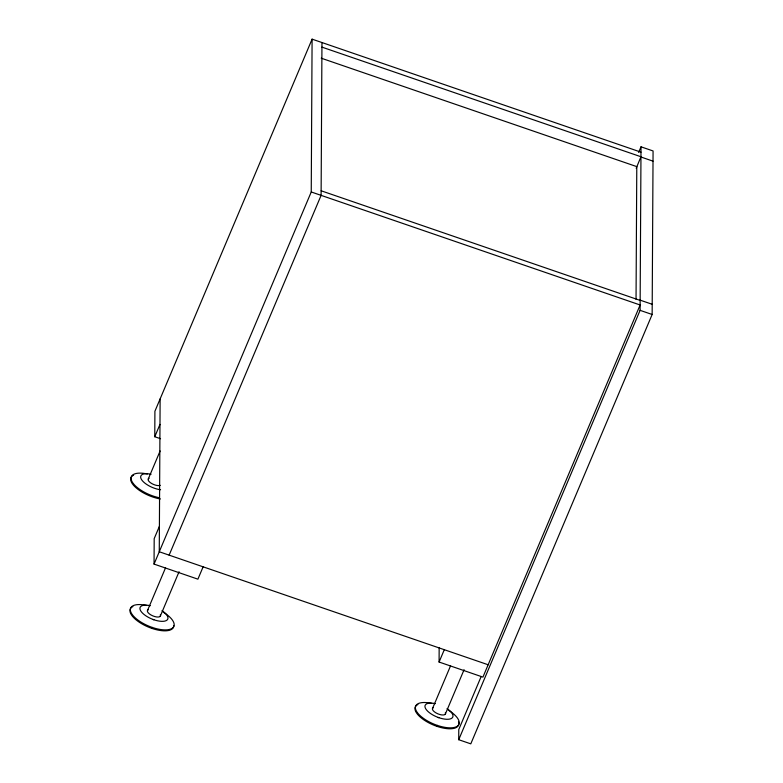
<?xml version="1.0" encoding="UTF-8"?>
<svg xmlns="http://www.w3.org/2000/svg" width="783" height="783" viewBox="0 0 783 783"><rect width="100%" height="100%" fill="white"/><g stroke="black" fill="none" stroke-linecap="round" stroke-linejoin="round"><path stroke-width="1.17" d="M203.12 566.823L197.903 579.166L154.055 564.093L154.192 538.626L159.409 526.284M160.535 438.715L154.77 436.738L154.907 411.261L312.094 39.15L640.983 152.166M160.124 398.929L159.262 551.751L488.152 664.767M154.055 564.093L311.243 191.972L312.094 39.15M321.96 42.536L321.108 195.368L169.128 555.147M311.243 191.972L640.122 304.988L482.935 677.109L439.087 662.036L439.165 647.482M638.634 152.45L641.013 146.822L653.071 150.962L652.151 314.482L470.789 743.85L458.721 739.71L458.779 729.521L481.154 676.551M636.041 299.321L636.785 166.622L321.236 58.187M458.721 739.71L640.093 310.342L641.013 146.822M154.77 436.738L159.977 424.396M148.369 478.785L160.124 450.959M147.635 610.211L165.497 567.92M151.794 628.367L152.205 627.408M160.251 616.27L179.053 571.747M636.197 168.276L640.954 156.747L321.94 47.127M439.087 662.036L444.294 649.704M432.666 708.155L450.538 665.863M436.836 726.311L437.237 725.361M445.282 714.223L464.084 669.7M152.881 619.47L153.908 619.764M437.912 717.424L438.94 717.708M640.954 157.001L653.012 161.151M640.151 300.153L652.21 304.293M321.138 190.778L640.151 300.408M640.093 310.342L652.151 314.482M445.37 712.667L445.547 713.519A7.037 2.858 22.9 0 1 439.654 714.468A7.037 2.858 22.9 0 1 432.578 709.711L432.402 708.86A7.037 2.858 22.9 0 1 433.371 707.666M160.339 614.724L160.515 615.575A7.037 2.858 22.9 0 1 154.623 616.524A7.037 2.858 22.9 0 1 147.547 611.768L147.361 610.906A7.037 2.858 22.9 0 1 148.33 609.722M163.275 612.169A23.461 9.543 22.9 0 1 167.719 629.757A23.461 9.543 22.9 0 1 133.237 615.79A23.461 9.543 22.9 0 1 146.636 605.435M173.777 625.715A23.461 9.543 22.9 0 1 146.127 626.067A23.461 9.543 22.9 0 1 132.895 606.561M162.012 610.662A15.014 6.107 22.9 0 1 163.246 621.32A15.014 6.107 22.9 0 1 141.576 612.091A15.014 6.107 22.9 0 1 150.346 605.699M448.307 710.112A23.461 9.543 22.9 0 1 452.76 727.701A23.461 9.543 22.9 0 1 418.279 713.744A23.461 9.543 22.9 0 1 431.668 703.379M458.495 721.769A23.461 9.543 22.9 0 1 433.028 724.852A23.461 9.543 22.9 0 1 417.926 704.504M447.044 708.615A15.014 6.107 22.9 0 1 448.277 719.264A15.014 6.107 22.9 0 1 426.608 710.044A15.014 6.107 22.9 0 1 435.377 703.643M160.28 485.333A7.037 2.858 22.9 0 1 153.644 484.481A7.037 2.858 22.9 0 1 148.281 480.331L148.104 479.48A7.037 2.858 22.9 0 1 149.073 478.286M158.616 497.587A23.461 9.543 22.9 0 1 131.798 481.154A23.461 9.543 22.9 0 1 147.37 473.999M160.574 489.757A15.014 6.107 22.9 0 1 141.478 479.509A15.014 6.107 22.9 0 1 151.08 474.263M160.388 498.957A23.461 9.543 22.9 0 1 135.88 487.633A23.461 9.543 22.9 0 1 133.629 475.124"/></g></svg>
